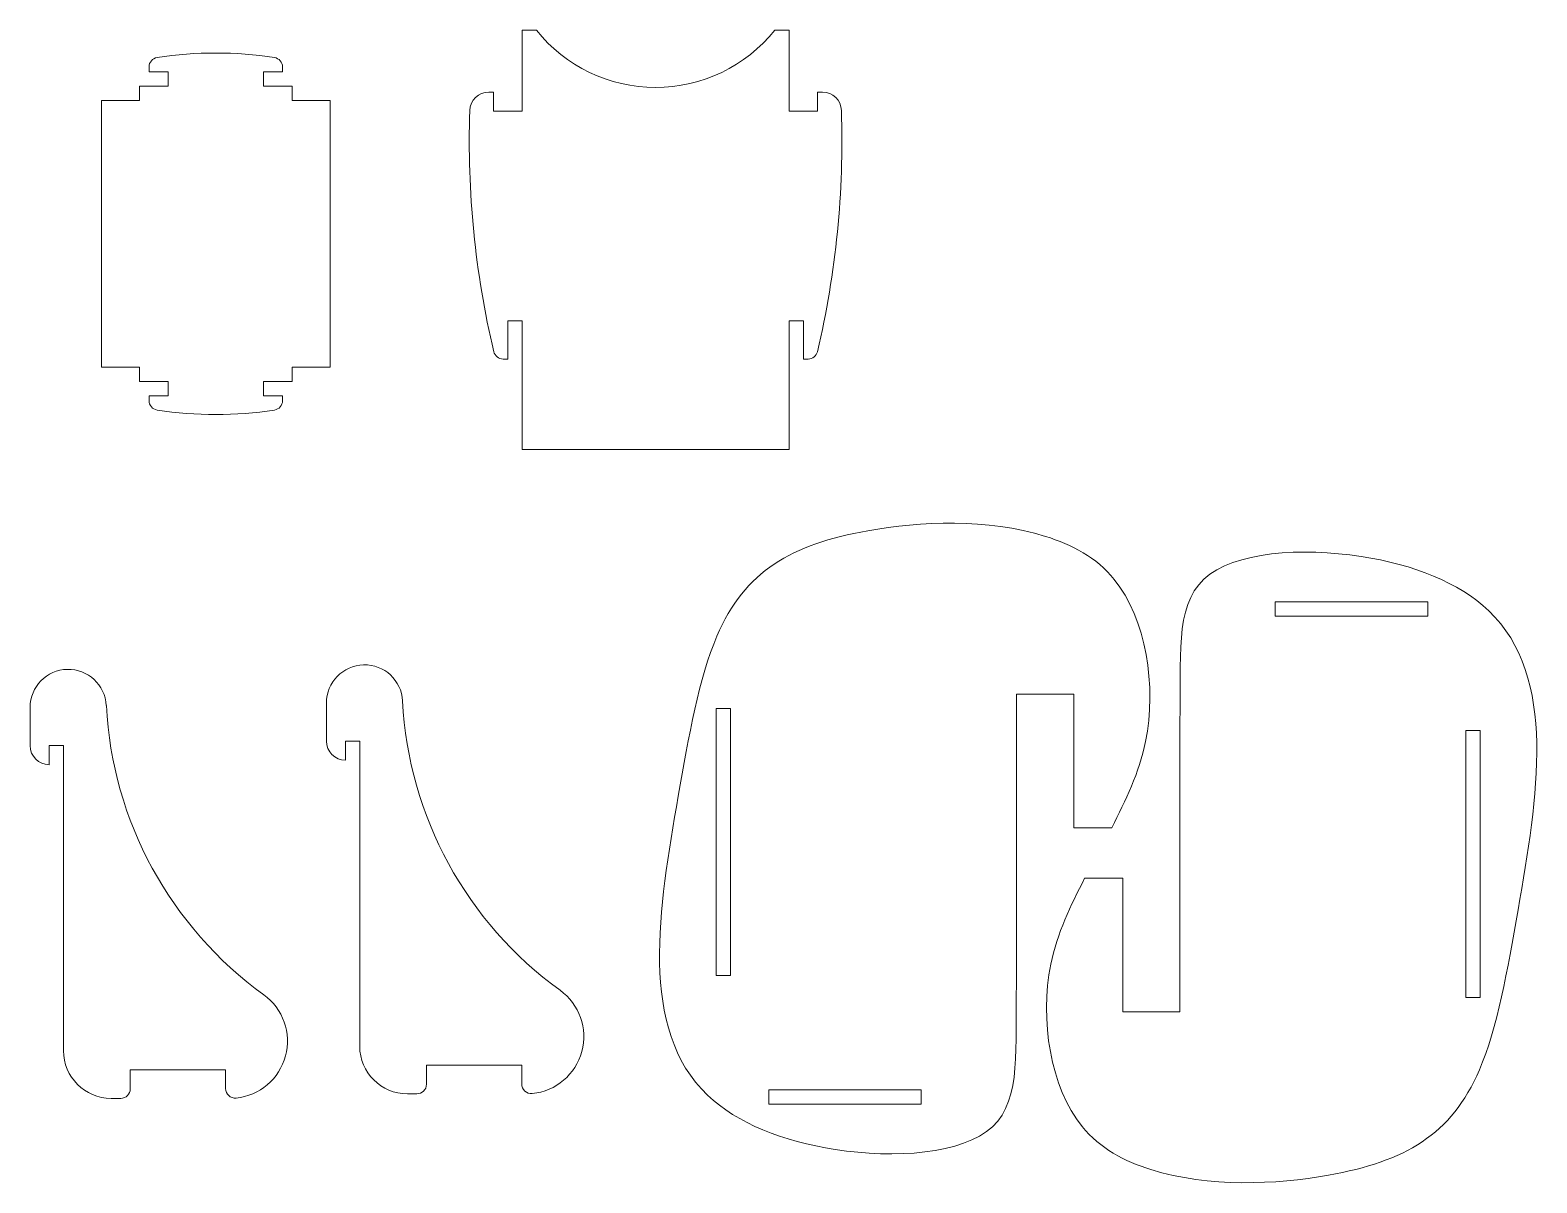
# Model space of a CAD drawing. Header units: inches. Extents: x 1.6 to 21.3, y 0.6 to 15.7.
import ezdxf

# ---------------------------------------------------------------- set-up
doc = ezdxf.new("R2010")
doc.units = ezdxf.units.IN
doc.header["$MEASUREMENT"] = 0

msp = doc.modelspace()

# ---------------------------------------------------------------- linework, layer by layer
at = {"color": 7, "linetype": 'Continuous', "lineweight": 15}
for p, q in [((8.041, 15.743), (8.041, 14.681)), ((8.229, 15.743), (8.041, 15.743)), ((11.541, 15.743), (11.354, 15.743)), ((11.541, 14.681), (11.541, 15.743)), ((3.148, 15.197), (3.148, 15.26)), ((4.898, 15.26), (4.898, 15.197)), ((3.398, 15.197), (3.148, 15.197)), ((3.398, 15.01), (3.398, 15.197)), ((4.898, 15.197), (4.648, 15.197)), ((4.648, 15.197), (4.648, 15.01)), ((2.523, 14.822), (2.523, 11.322)), ((3.023, 14.822), (2.523, 14.822)), ((3.023, 14.822), (3.023, 15.01)), ((3.023, 15.01), (3.398, 15.01)), ((4.648, 15.01), (5.023, 15.01)), ((5.023, 15.01), (5.023, 14.822)), ((5.523, 14.822), (5.023, 14.822)), ((5.523, 11.322), (5.523, 14.822)), ((7.666, 14.931), (7.604, 14.931)), ((7.666, 14.681), (7.666, 14.931)), ((11.916, 14.681), (11.916, 14.931)), ((11.916, 14.931), (11.979, 14.931)), ((8.041, 14.681), (7.666, 14.681)), ((11.541, 14.681), (11.916, 14.681)), ((7.854, 11.931), (8.041, 11.931)), ((7.854, 11.431), (7.854, 11.931)), ((8.041, 11.931), (8.041, 10.243)), ((11.729, 11.931), (11.541, 11.931)), ((11.541, 10.243), (11.541, 11.931)), ((11.729, 11.431), (11.729, 11.931)), ((2.523, 11.322), (3.023, 11.322)), ((3.023, 11.322), (3.023, 11.135)), ((5.023, 11.322), (5.523, 11.322)), ((5.023, 11.135), (5.023, 11.322)), ((7.791, 11.431), (7.854, 11.431)), ((11.791, 11.431), (11.729, 11.431)), ((3.023, 11.135), (3.398, 11.135)), ((3.398, 11.135), (3.398, 10.947)), ((4.648, 11.135), (5.023, 11.135)), ((4.648, 10.947), (4.648, 11.135)), ((3.148, 10.947), (3.148, 10.885)), ((3.398, 10.947), (3.148, 10.947)), ((4.898, 10.947), (4.648, 10.947)), ((4.898, 10.885), (4.898, 10.947)), ((8.041, 10.243), (11.541, 10.243)), ((17.917, 8.248), (19.917, 8.248)), ((17.917, 8.061), (17.917, 8.248)), ((19.917, 8.248), (19.917, 8.061)), ((19.917, 8.061), (17.917, 8.061)), ((5.474, 6.421), (5.474, 6.921)), ((14.524, 7.036), (14.524, 3.231)), ((15.274, 7.036), (14.524, 7.036)), ((15.274, 5.286), (15.274, 7.036)), ((1.588, 6.362), (1.588, 6.862)), ((10.586, 3.348), (10.586, 6.848)), ((10.586, 6.848), (10.774, 6.848)), ((10.774, 6.848), (10.774, 3.348)), ((16.667, 2.873), (16.667, 6.678)), ((20.417, 6.561), (20.604, 6.561)), ((20.417, 3.061), (20.417, 6.561)), ((20.604, 6.561), (20.604, 3.061)), ((1.838, 6.362), (1.838, 6.112)), ((2.026, 6.362), (1.838, 6.362)), ((2.026, 2.362), (2.026, 6.362)), ((5.724, 6.421), (5.724, 6.171)), ((5.911, 6.421), (5.724, 6.421)), ((5.911, 2.421), (5.911, 6.421)), ((15.774, 5.286), (15.274, 5.286)), ((15.417, 4.623), (15.917, 4.623)), ((15.917, 4.623), (15.917, 2.873)), ((10.774, 3.348), (10.586, 3.348)), ((20.604, 3.061), (20.417, 3.061)), ((15.917, 2.873), (16.667, 2.873)), ((2.901, 2.112), (2.901, 1.862)), ((4.151, 2.112), (2.901, 2.112)), ((4.151, 1.865), (4.151, 2.112)), ((6.786, 2.171), (6.786, 1.921)), ((8.036, 2.171), (6.786, 2.171)), ((8.036, 1.925), (8.036, 2.171)), ((6.661, 1.796), (6.536, 1.796)), ((11.274, 1.661), (11.274, 1.848)), ((11.274, 1.848), (13.274, 1.848)), ((13.274, 1.848), (13.274, 1.661)), ((2.776, 1.737), (2.651, 1.737)), ((13.274, 1.661), (11.274, 1.661))]:
    msp.add_line(p, q, dxfattribs=at)
for centre, radius, start, end in [((9.791, 16.991), 2, 218.6248, 321.3752), ((4.023, 10.443), 5, 81.1501, 98.8499), ((3.273, 15.26), 0.125, 98.8499, 180), ((4.773, 15.26), 0.125, 0, 81.1501), ((7.604, 14.681), 0.25, 90, 178.093), ((11.979, 14.681), 0.25, 1.907, 90), ((19.347, 14.289), 12, 178.093, 193.3106), ((0.235, 14.289), 12, 346.6894, 1.907), ((7.791, 11.556), 0.125, 193.3106, 270), ((11.791, 11.556), 0.125, 270, 346.6894), ((3.273, 10.885), 0.125, 180, 261.1501), ((4.773, 10.885), 0.125, 278.8499, 0), ((4.023, 15.702), 5, 261.1501, 278.8499), ((2.088, 6.862), 0.5, 2.9774, 180), ((5.974, 6.921), 0.5, 2.9774, 180), ((11.466, 7.207), 5, 182.9774, 234.15), ((7.581, 7.147), 5, 182.9774, 234.15), ((1.838, 6.362), 0.25, 180, 270), ((5.724, 6.421), 0.25, 180, 270), ((4.213, 2.487), 0.75, 275.7392, 54.15), ((8.099, 2.546), 0.75, 275.7392, 54.15), ((6.536, 2.421), 0.625, 180, 270), ((2.651, 2.362), 0.625, 180, 270), ((2.776, 1.862), 0.125, 270, 0), ((4.276, 1.865), 0.125, 180, 275.7392), ((6.661, 1.921), 0.125, 270, 0), ((8.161, 1.925), 0.125, 180, 275.7392)]:
    msp.add_arc(centre, radius, start, end, dxfattribs=at)
for points in [[(14.524, 3.231), (14.496, 2.419), (14.71, 1.05), (12.137, 0.902), (9.448, 1.972), (9.979, 5.084), (10.568, 8.428), (11.994, 9.239), (14.535, 9.365), (16.136, 8.541), (16.449, 6.632), (15.953, 5.644), (15.774, 5.286)], [(16.667, 6.678), (16.694, 7.49), (16.481, 8.859), (19.054, 9.006), (21.742, 7.937), (21.212, 4.825), (20.622, 1.48), (19.196, 0.67), (16.656, 0.544), (15.055, 1.368), (14.742, 3.276), (15.237, 4.265), (15.417, 4.623)]]:
    msp.add_open_spline(points, degree=3, knots=[0, 0, 0, 0, 0.0824924, 0.1647529, 0.237439, 0.4087798, 0.5012107, 0.6447535, 0.743589, 0.7881506, 0.8661983, 0.9105465, 0.9105465, 0.9105465, 0.9105465], dxfattribs=at)

doc.saveas('drawing.dxf')
